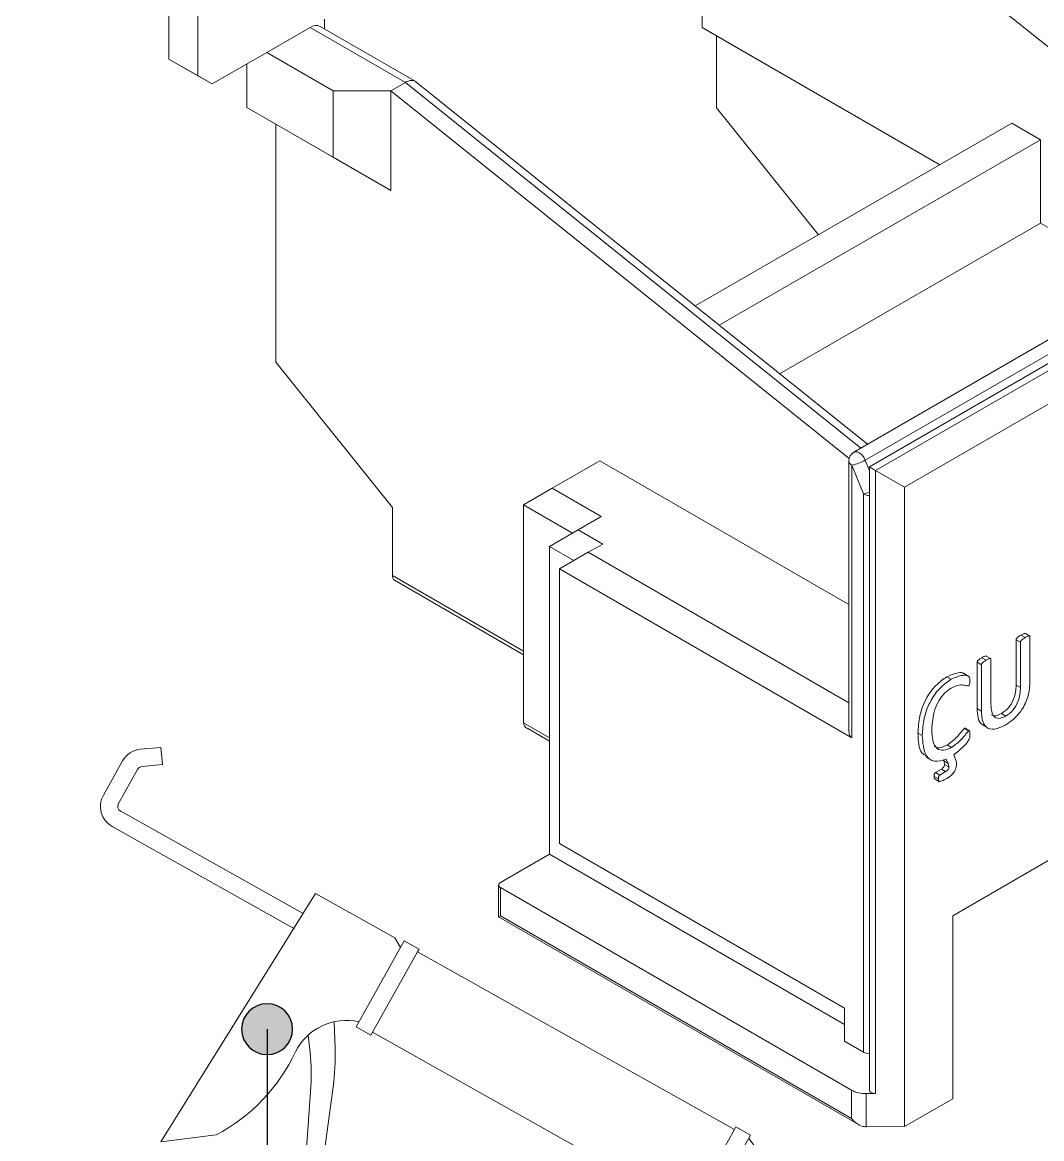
# Model space of a CAD drawing. Header units: millimetres. Extents: x 221 to 2771, y 196 to 840.
# Drawn here: x 2664.77 to 2684.79, y 678.64 to 700.56 of the extents above; entities that cross this region are included whole.
import ezdxf

# ---------------------------------------------------------------- set-up
doc = ezdxf.new("R2010")
doc.units = ezdxf.units.MM
doc.layers.add('TABLO', color=7, linetype='Continuous', lineweight=15)
doc.layers.add('yazı_numara_k', color=21, linetype='Continuous')

# ---------------------------------------------------------------- blocks, each defined once
blk = doc.blocks.new('slikon')
at = {"layer": 'TABLO', "color": 7}
for p, q in [((-439.91, -21.74), (-440.098, -22.273)), ((-439.279, -21.963), (-439.91, -21.74)), ((-439.468, -22.496), (-440.098, -22.273)), ((-439.016, -23.862), (-439.348, -22.625)), ((-438.47, -23.716), (-438.802, -22.479)), ((-439.149, -24.093), (-445.758, -25.868)), ((-445.611, -26.415), (-439.003, -24.64)), ((-448.86, -25.897), (-445.994, -25.127)), ((-445.994, -25.127), (-443.086, -34.248)), ((-449.188, -25.916), (-449.723, -26.059)), ((-448.352, -29.029), (-449.188, -25.916)), ((-449.123, -26.16), (-448.86, -25.897)), ((-449.697, -26.158), (-461.179, -29.242)), ((-449.723, -26.059), (-449.697, -26.158)), ((-449.697, -26.158), (-448.913, -29.074)), ((-461.74, -29.287), (-461.205, -29.143)), ((-461.205, -29.143), (-461.179, -29.242)), ((-460.396, -32.158), (-448.913, -29.074)), ((-448.887, -29.173), (-448.913, -29.074)), ((-448.352, -29.029), (-448.887, -29.173)), ((-447.856, -29.883), (-447.615, -29.047)), ((-461.708, -29.407), (-464.315, -31.486)), ((-461.74, -29.287), (-460.904, -32.4)), ((-461.179, -29.242), (-460.396, -32.158)), ((-446.902, -29.677), (-447.094, -30.207)), ((-448.48, -34.401), (-448.104, -31.117)), ((-464.315, -31.486), (-464.234, -31.787)), ((-447.429, -31.447), (-447.851, -33.784)), ((-460.936, -32.28), (-464.234, -31.787)), ((-460.904, -32.4), (-460.369, -32.256)), ((-460.369, -32.256), (-460.396, -32.158)), ((-444.782, -33.59), (-443.086, -34.248)), ((-448.398, -34.378), (-448.48, -34.401))]:
    blk.add_line(p, q, dxfattribs=at)
for centre, radius, start, end in [((-439.531, -22.674), 0.755, 15.0335, 70.5204), ((-439.531, -22.674), 0.189, 15.0335, 70.5204), ((-439.198, -23.911), 0.755, 285.0335, 15.0335), ((-439.198, -23.911), 0.189, 285.0335, 15.0335), ((-448.454, -30.716), 1.868, 12.4452, 88.3697), ((-440.607, -31.977), 7.546, 163.8903, 173.4524), ((-440.003, -32.787), 7.546, 160.0095, 169.7732), ((-440.871, -29.226), 5.86, 190.7015, 228.1333), ((-448.593, -33.65), 0.755, 285.0335, 349.7732)]:
    blk.add_arc(centre, radius, start, end, dxfattribs=at)
blk = doc.blocks.new('yuvarlakk')
at = {"layer": 'yazı_numara_k'}
blk.add_hatch(color=21, dxfattribs=at).paths.add_polyline_path([(-159.086, 172.801, -1), (-160.086, 172.801, -1)])
at = {"layer": 'yazı_numara_k', "color": 21}
blk.add_circle((-159.586, 172.801), 0.5, dxfattribs=at)

msp = doc.modelspace()

# ---------------------------------------------------------------- linework, layer by layer
at = {"color": 7, "linetype": 'Continuous', "lineweight": 15}
for p, q in [((2678.123, 704.903), (2678.123, 700.456)), ((2667.654, 702.452), (2667.654, 699.839)), ((2668.219, 702.125), (2668.219, 699.512)), ((2670.708, 700.623), (2670.708, 700.431)), ((2670.426, 700.459), (2669.577, 699.97)), ((2672.297, 699.379), (2670.426, 700.459)), ((2672.489, 699.404), (2670.626, 700.479)), ((2678.123, 700.456), (2682.79, 697.762)), ((2678.406, 700.293), (2678.123, 700.456)), ((2682.79, 697.762), (2678.406, 700.293)), ((2678.406, 700.293), (2678.406, 698.881)), ((2668.502, 699.349), (2669.577, 699.97)), ((2670.882, 699.216), (2669.577, 699.97)), ((2667.654, 699.839), (2668.219, 699.512)), ((2667.937, 699.676), (2667.654, 699.839)), ((2669.185, 699.743), (2669.185, 698.889)), ((2695.42, 699.92), (2681.41, 691.832)), ((2695.54, 699.848), (2681.532, 691.762)), ((2668.502, 699.349), (2667.937, 699.676)), ((2668.219, 699.512), (2668.502, 699.349)), ((2672.014, 699.216), (2672.297, 699.379)), ((2681.371, 692.274), (2672.502, 699.394)), ((2693.664, 699.371), (2681.106, 692.121)), ((2670.882, 697.909), (2670.882, 699.216)), ((2670.882, 699.216), (2672.014, 699.216)), ((2672.014, 699.216), (2672.014, 697.256)), ((2672.014, 699.216), (2681.011, 691.993)), ((2693.886, 699.212), (2681.327, 691.962)), ((2695.53, 699.188), (2682.099, 691.435)), ((2669.185, 698.889), (2670.882, 697.909)), ((2669.751, 698.562), (2669.185, 698.889)), ((2678.406, 698.881), (2680.41, 696.388)), ((2669.751, 698.562), (2669.751, 693.884)), ((2672.014, 697.256), (2669.751, 698.562)), ((2684.204, 698.579), (2677.988, 694.99)), ((2684.77, 698.252), (2684.204, 698.579)), ((2678.461, 694.61), (2684.77, 698.252)), ((2684.77, 698.252), (2684.77, 696.619)), ((2672.014, 697.256), (2670.882, 697.909)), ((2679.645, 693.66), (2684.77, 696.619)), ((2684.77, 696.619), (2686.833, 695.428)), ((2669.751, 693.884), (2672.042, 691.034)), ((2676.115, 691.949), (2675.182, 691.41)), ((2676.115, 691.949), (2681.006, 689.126)), ((2681.006, 691.948), (2681.006, 686.641)), ((2681.291, 691.3), (2681.065, 691.867)), ((2681.065, 691.867), (2681.065, 686.512)), ((2681.41, 691.832), (2681.41, 679.595)), ((2681.532, 691.762), (2681.532, 679.526)), ((2681.532, 691.762), (2682.099, 691.435)), ((2675.182, 691.41), (2674.616, 691.084)), ((2675.182, 691.41), (2676.143, 690.855)), ((2682.099, 691.435), (2682.099, 678.878)), ((2681.291, 680.339), (2681.291, 691.3)), ((2672.042, 691.034), (2672.042, 689.695)), ((2675.578, 690.529), (2674.616, 691.084)), ((2674.616, 686.805), (2674.616, 691.084)), ((2676.143, 690.855), (2675.691, 690.594)), ((2675.691, 690.594), (2675.125, 690.267)), ((2675.691, 690.594), (2676.172, 690.316)), ((2676.172, 690.316), (2675.889, 690.153)), ((2675.125, 690.267), (2675.125, 684.225)), ((2675.606, 689.99), (2675.125, 690.267)), ((2675.889, 690.153), (2675.323, 689.826)), ((2675.889, 690.153), (2681.006, 687.199)), ((2675.323, 684.437), (2675.323, 689.826)), ((2681.065, 686.512), (2675.323, 689.826)), ((2672.083, 689.604), (2674.616, 688.142)), ((2684.557, 688.509), (2684.472, 688.558)), ((2684.291, 687.547), (2684.291, 688.436)), ((2684.376, 688.387), (2684.291, 688.436)), ((2684.376, 687.498), (2684.376, 688.387)), ((2684.47, 688.478), (2684.385, 688.527)), ((2684.563, 688.495), (2684.563, 687.602)), ((2683.789, 688.067), (2683.704, 688.116)), ((2683.523, 687.085), (2683.523, 687.993)), ((2683.608, 687.944), (2683.523, 687.993)), ((2683.608, 687.036), (2683.608, 687.944)), ((2683.702, 688.035), (2683.618, 688.084)), ((2683.795, 688.052), (2683.795, 687.173)), ((2683.018, 687.661), (2682.933, 687.71)), ((2683.363, 687.715), (2683.257, 687.777)), ((2684.376, 687.498), (2684.291, 687.547)), ((2683.608, 687.036), (2683.523, 687.085)), ((2684.086, 686.938), (2684.001, 686.987)), ((2674.699, 686.69), (2675.125, 686.443)), ((2682.448, 686.554), (2682.363, 686.603)), ((2683.358, 686.647), (2683.273, 686.696)), ((2683.372, 686.649), (2683.287, 686.698)), ((2683.637, 686.759), (2683.743, 686.698)), ((2683.02, 686.322), (2682.935, 686.371)), ((2682.52, 686.133), (2682.626, 686.072)), ((2683.065, 686.176), (2683.088, 686.121)), ((2682.869, 686.056), (2682.858, 686.081)), ((2682.954, 686.007), (2682.869, 686.056)), ((2682.972, 685.94), (2682.887, 685.989)), ((2682.954, 686.007), (2682.916, 686.092)), ((2682.68, 685.709), (2682.786, 685.648)), ((2682.766, 685.702), (2682.681, 685.751)), ((2682.707, 685.829), (2682.822, 685.896)), ((2682.792, 685.78), (2682.707, 685.829)), ((2682.792, 685.78), (2682.907, 685.847)), ((2682.907, 685.847), (2682.822, 685.896)), ((2683.045, 683.017), (2687.215, 685.424)), ((2675.323, 684.437), (2680.923, 681.204)), ((2674.163, 683.67), (2675.125, 684.225)), ((2680.923, 680.878), (2675.125, 684.225)), ((2674.128, 683.621), (2674.128, 682.996)), ((2674.163, 683.572), (2681.058, 679.592)), ((2674.163, 683.572), (2674.163, 683.016)), ((2674.128, 682.996), (2681.197, 678.916)), ((2674.163, 683.016), (2681.058, 679.036)), ((2683.045, 679.424), (2683.045, 683.017)), ((2680.923, 681.204), (2680.923, 680.551)), ((2680.923, 680.551), (2681.291, 680.339)), ((2681.058, 679.036), (2681.058, 679.592)), ((2681.348, 679.524), (2681.532, 679.526)), ((2681.348, 679.524), (2681.348, 678.871)), ((2682.099, 678.878), (2683.045, 679.424)), ((2682.099, 678.878), (2681.348, 678.871))]:
    msp.add_line(p, q, dxfattribs=at)
at = {"color": 8, "linetype": 'Continuous', "lineweight": 15}
for p, q in [((2689.088, 696.73), (2680.359, 703.738)), ((2681.24, 692.199), (2672.297, 699.379)), ((2681.327, 691.962), (2681.41, 691.755)), ((2672.042, 689.695), (2674.616, 688.209)), ((2674.616, 686.805), (2675.125, 686.511))]:
    msp.add_line(p, q, dxfattribs=at)
at = {"color": 8, "linetype": 'Continuous', "lineweight": 15, "flags": 128}
msp.add_lwpolyline([(2681.327, 691.962), (2681.298, 692.02), (2681.259, 692.07), (2681.214, 692.107), (2681.168, 692.127), (2681.127, 692.129), (2681.106, 692.121)], dxfattribs=at)
at = {"color": 7, "linetype": 'Continuous', "lineweight": 15, "flags": 128}
msp.add_lwpolyline([(2681.41, 679.595), (2681.411, 679.588), (2681.42, 679.568), (2681.438, 679.551), (2681.465, 679.537), (2681.497, 679.529), (2681.532, 679.526)], dxfattribs=at)
at = {"color": 7, "linetype": 'Continuous', "lineweight": 15}
for centre, radius, start, end in [((2670.543, 700.296), 0.201, 65.6928, 125.6173), ((2681.206, 691.948), 0.2, 119.9973, 180), ((2680.922, 692.667), 0.813, 280.1023, 299.9147), ((2672.141, 689.685), 0.0998, 174.1145, 234.5734), ((2674.182, 683.621), 0.0524, 110.7832, 249.2165), ((2681.424, 680.587), 0.282, 241.8018, 267.1787), ((2681.33, 680.104), 0.58, 242.0129, 271.7293), ((2681.341, 679.452), 0.582, 270.3063, 270.5999)]:
    msp.add_arc(centre, radius, start, end, dxfattribs=at)
at = {"color": 8, "linetype": 'Continuous', "lineweight": 15}
for centre, radius, start, end in [((2681.106, 691.958), 0.101, 185.6948, 245.6252), ((2681.201, 691.89), 0.596, 278.6331, 290.4946), ((2681.424, 691.549), 0.282, 241.8018, 267.1787)]:
    msp.add_arc(centre, radius, start, end, dxfattribs=at)
at = {"color": 7, "linetype": 'Continuous', "lineweight": 15}
for centre, major_axis, ratio, start_param, end_param in [((2672.269, 699.068), (0.226, 0.331), 0.519311, 6.243425, 7.108263), ((2681.53, 691.763), (0.12, -0.069), 0.00007, 1.553384, 3.141633), ((2674.899, 686.805), (0.283, 0), 0.577382, 3.141593, 3.927072), ((2681.206, 686.757), (0.141, 0.245), 0.577335, 2.356235, 3.141633), ((2674.248, 683.065), (0.12, 0.069), 0.00007, 2.356154, 3.141633)]:
    msp.add_ellipse(centre, major_axis=major_axis, ratio=ratio, start_param=start_param, end_param=end_param, dxfattribs=at)
for points, knots in [([(2684.385, 688.527), (2684.402, 688.536), (2684.429, 688.549), (2684.46, 688.562), (2684.469, 688.558), (2684.472, 688.557)], [0, 0, 0, 0, 0.592187, 0.888154, 1, 1, 1, 1]), ([(2684.291, 688.436), (2684.291, 688.442), (2684.292, 688.45), (2684.299, 688.462), (2684.311, 688.476), (2684.34, 688.499), (2684.367, 688.516), (2684.385, 688.527)], [0, 0, 0, 0, 0.124165, 0.186803, 0.249516, 0.499633, 1, 1, 1, 1]), ([(2684.376, 688.387), (2684.376, 688.393), (2684.377, 688.401), (2684.384, 688.413), (2684.396, 688.427), (2684.425, 688.45), (2684.452, 688.467), (2684.47, 688.478)], [0, 0, 0, 0, 0.124165, 0.186803, 0.249516, 0.499633, 1, 1, 1, 1]), ([(2684.47, 688.478), (2684.488, 688.487), (2684.514, 688.501), (2684.545, 688.512), (2684.558, 688.51), (2684.562, 688.503), (2684.563, 688.498), (2684.563, 688.495)], [0, 0, 0, 0, 0.5003438, 0.7504079, 0.8748011, 0.9372681, 1, 1, 1, 1]), ([(2683.618, 688.084), (2683.635, 688.093), (2683.662, 688.108), (2683.69, 688.117), (2683.702, 688.118), (2683.704, 688.116), (2683.704, 688.116)], [0, 0, 0, 0, 0.597221, 0.895757, 0.970361, 1, 1, 1, 1]), ([(2683.523, 687.993), (2683.524, 687.999), (2683.525, 688.007), (2683.532, 688.019), (2683.544, 688.033), (2683.573, 688.056), (2683.6, 688.073), (2683.618, 688.084)], [0, 0, 0, 0, 0.124171, 0.186804, 0.249517, 0.499656, 1, 1, 1, 1]), ([(2683.608, 687.944), (2683.609, 687.95), (2683.61, 687.958), (2683.617, 687.97), (2683.629, 687.984), (2683.658, 688.007), (2683.685, 688.024), (2683.702, 688.035)], [0, 0, 0, 0, 0.124171, 0.186804, 0.249517, 0.499656, 1, 1, 1, 1]), ([(2683.702, 688.035), (2683.72, 688.044), (2683.747, 688.058), (2683.776, 688.069), (2683.787, 688.068), (2683.794, 688.064), (2683.795, 688.057), (2683.795, 688.052)], [0, 0, 0, 0, 0.5004416, 0.7506004, 0.8131148, 0.8758635, 1, 1, 1, 1]), ([(2682.363, 686.603), (2682.369, 686.714), (2682.381, 686.936), (2682.51, 687.281), (2682.713, 687.56), (2682.86, 687.66), (2682.933, 687.71)], [0, 0, 0, 0, 0.280722, 0.560113, 0.779827, 1, 1, 1, 1]), ([(2682.448, 686.554), (2682.454, 686.665), (2682.466, 686.887), (2682.595, 687.232), (2682.798, 687.511), (2682.945, 687.611), (2683.018, 687.661)], [0, 0, 0, 0, 0.280722, 0.560113, 0.779827, 1, 1, 1, 1]), ([(2682.933, 687.71), (2683.008, 687.741), (2683.121, 687.788), (2683.236, 687.795), (2683.263, 687.771), (2683.266, 687.768)], [0, 0, 0, 0, 0.638621, 0.95891, 1, 1, 1, 1]), ([(2683.018, 687.661), (2683.095, 687.695), (2683.21, 687.745), (2683.328, 687.739), (2683.384, 687.703), (2683.384, 687.657), (2683.384, 687.634)], [0, 0, 0, 0, 0.499788, 0.750449, 0.874749, 1, 1, 1, 1]), ([(2683.017, 687.488), (2682.972, 687.457), (2682.882, 687.396), (2682.767, 687.24), (2682.655, 686.986), (2682.643, 686.803), (2682.635, 686.675)], [0, 0, 0, 0, 0.186922, 0.373586, 0.5607, 1, 1, 1, 1]), ([(2683.353, 687.53), (2683.324, 687.535), (2683.267, 687.544), (2683.16, 687.555), (2683.071, 687.513), (2683.017, 687.488)], [0, 0, 0, 0, 0.2791765, 0.5604321, 1, 1, 1, 1]), ([(2683.384, 687.634), (2683.383, 687.617), (2683.382, 687.591), (2683.375, 687.557), (2683.364, 687.538), (2683.356, 687.533), (2683.353, 687.53)], [0, 0, 0, 0, 0.500461, 0.750516, 0.875408, 1, 1, 1, 1]), ([(2684.001, 686.987), (2684.049, 687.019), (2684.145, 687.084), (2684.276, 687.307), (2684.285, 687.456), (2684.291, 687.547)], [0, 0, 0, 0, 0.280855, 0.56001, 1, 1, 1, 1]), ([(2684.563, 687.602), (2684.557, 687.514), (2684.545, 687.339), (2684.421, 687.066), (2684.247, 686.87), (2684.133, 686.796), (2684.075, 686.759)], [0, 0, 0, 0, 0.280284, 0.558975, 0.779112, 1, 1, 1, 1]), ([(2684.086, 686.938), (2684.134, 686.97), (2684.23, 687.035), (2684.36, 687.258), (2684.37, 687.407), (2684.376, 687.498)], [0, 0, 0, 0, 0.280855, 0.56001, 1, 1, 1, 1]), ([(2683.654, 686.766), (2683.64, 686.769), (2683.581, 686.78), (2683.536, 686.904), (2683.527, 687.025), (2683.523, 687.085)], [0, 0, 0, 0, 0.125567, 0.562094, 1, 1, 1, 1]), ([(2684.075, 686.759), (2684.004, 686.724), (2683.863, 686.656), (2683.696, 686.701), (2683.618, 686.85), (2683.611, 686.974), (2683.608, 687.036)], [0, 0, 0, 0, 0.280334, 0.55888, 0.779092, 1, 1, 1, 1]), ([(2683.795, 687.173), (2683.798, 687.119), (2683.803, 687.01), (2683.865, 686.902), (2683.972, 686.882), (2684.048, 686.919), (2684.086, 686.938)], [0, 0, 0, 0, 0.2809941, 0.560063, 0.7796067, 1, 1, 1, 1]), ([(2683.8, 686.959), (2683.829, 686.95), (2683.888, 686.929), (2683.963, 686.967), (2684.001, 686.987)], [0, 0, 0, 0, 0.485998, 1, 1, 1, 1]), ([(2682.542, 686.144), (2682.505, 686.165), (2682.376, 686.238), (2682.368, 686.451), (2682.363, 686.603)], [0, 0, 0, 0, 0.284268, 1, 1, 1, 1]), ([(2682.635, 686.675), (2682.638, 686.6), (2682.645, 686.45), (2682.72, 686.291), (2682.862, 686.247), (2682.967, 686.297), (2683.02, 686.322)], [0, 0, 0, 0, 0.281094, 0.560657, 0.77996, 1, 1, 1, 1]), ([(2682.935, 686.371), (2683.003, 686.418), (2683.098, 686.484), (2683.202, 686.615), (2683.25, 686.669), (2683.273, 686.696)], [0, 0, 0, 0, 0.559506, 0.780685, 1, 1, 1, 1]), ([(2683.02, 686.322), (2683.088, 686.369), (2683.183, 686.435), (2683.287, 686.566), (2683.334, 686.62), (2683.358, 686.647)], [0, 0, 0, 0, 0.559506, 0.780685, 1, 1, 1, 1]), ([(2683.384, 686.573), (2683.384, 686.553), (2683.385, 686.514), (2683.339, 686.426), (2683.23, 686.308), (2683.131, 686.228), (2683.065, 686.176)], [0, 0, 0, 0, 0.125337, 0.248097, 0.499073, 1, 1, 1, 1]), ([(2683.273, 686.696), (2683.277, 686.698), (2683.282, 686.7), (2683.286, 686.699), (2683.287, 686.698)], [0, 0, 0, 0, 0.726602, 1, 1, 1, 1]), ([(2683.358, 686.647), (2683.362, 686.649), (2683.367, 686.651), (2683.373, 686.649), (2683.379, 686.641), (2683.383, 686.616), (2683.384, 686.59), (2683.384, 686.573)], [0, 0, 0, 0, 0.124362, 0.187027, 0.24955, 0.49929, 1, 1, 1, 1]), ([(2682.916, 686.092), (2682.835, 686.066), (2682.674, 686.016), (2682.475, 686.177), (2682.458, 686.411), (2682.448, 686.554)], [0, 0, 0, 0, 0.280146, 0.559859, 1, 1, 1, 1]), ([(2682.682, 686.343), (2682.713, 686.328), (2682.785, 686.295), (2682.881, 686.344), (2682.935, 686.371)], [0, 0, 0, 0, 0.443946, 1, 1, 1, 1]), ([(2682.822, 685.896), (2682.831, 685.901), (2682.848, 685.912), (2682.871, 685.935), (2682.886, 685.965), (2682.887, 685.981), (2682.887, 685.989)], [0, 0, 0, 0, 0.280976, 0.560265, 0.779647, 1, 1, 1, 1]), ([(2682.887, 685.989), (2682.885, 686.003), (2682.881, 686.027), (2682.873, 686.047), (2682.869, 686.056)], [0, 0, 0, 0, 0.559321, 1, 1, 1, 1]), ([(2682.907, 685.847), (2682.916, 685.852), (2682.933, 685.863), (2682.956, 685.886), (2682.97, 685.916), (2682.971, 685.932), (2682.972, 685.94)], [0, 0, 0, 0, 0.280976, 0.560265, 0.779647, 1, 1, 1, 1]), ([(2683.122, 685.997), (2683.118, 685.965), (2683.112, 685.901), (2683.038, 685.782), (2682.972, 685.737), (2682.931, 685.709)], [0, 0, 0, 0, 0.2802059, 0.5598472, 1, 1, 1, 1]), ([(2682.972, 685.94), (2682.97, 685.954), (2682.966, 685.978), (2682.958, 685.998), (2682.954, 686.007)], [0, 0, 0, 0, 0.559321, 1, 1, 1, 1]), ([(2683.088, 686.121), (2683.098, 686.101), (2683.115, 686.065), (2683.12, 686.018), (2683.122, 685.997)], [0, 0, 0, 0, 0.560492, 1, 1, 1, 1]), ([(2682.692, 685.705), (2682.688, 685.71), (2682.68, 685.721), (2682.681, 685.74), (2682.681, 685.751)], [0, 0, 0, 0, 0.451511, 1, 1, 1, 1]), ([(2682.681, 685.751), (2682.681, 685.764), (2682.681, 685.781), (2682.686, 685.803), (2682.691, 685.814), (2682.699, 685.823), (2682.705, 685.827), (2682.707, 685.829)], [0, 0, 0, 0, 0.498705, 0.623545, 0.750119, 0.873326, 1, 1, 1, 1]), ([(2682.766, 685.702), (2682.766, 685.715), (2682.766, 685.732), (2682.771, 685.754), (2682.776, 685.765), (2682.784, 685.774), (2682.789, 685.778), (2682.792, 685.78)], [0, 0, 0, 0, 0.498705, 0.623545, 0.750119, 0.873326, 1, 1, 1, 1]), ([(2682.931, 685.709), (2682.898, 685.694), (2682.848, 685.673), (2682.781, 685.641), (2682.765, 685.672), (2682.766, 685.691), (2682.766, 685.702)], [0, 0, 0, 0, 0.5020476, 0.751751, 0.8743944, 1, 1, 1, 1]), ([(2681.345, 678.871), (2681.318, 678.874), (2681.252, 678.881), (2681.151, 678.94), (2681.088, 679), (2681.058, 679.036), (2681.058, 679.036)], [0, 0, 0, 0, 0.2327982, 0.5795969, 0.9926058, 1, 1, 1, 1])]:
    msp.add_open_spline(points, degree=3, knots=knots, dxfattribs=at)
at = {"layer": 'yazı_numara_k', "color": 21}
msp.add_line((2669.582, 680.789), (2669.582, 672.761), dxfattribs=at)

# ---------------------------------------------------------------- block references
at = {"xscale": -0.6000000000000002, "yscale": 0.6000000000000001, "zscale": 0.6000000000000001, "rotation": 345.754208235276}
msp.add_blockref('slikon', (2414.877, 763.918), dxfattribs=at)
at = {"xscale": -1, "rotation": 270}
msp.add_blockref('yuvarlakk', (2496.781, 840.375), dxfattribs=at)

doc.saveas('drawing.dxf')
